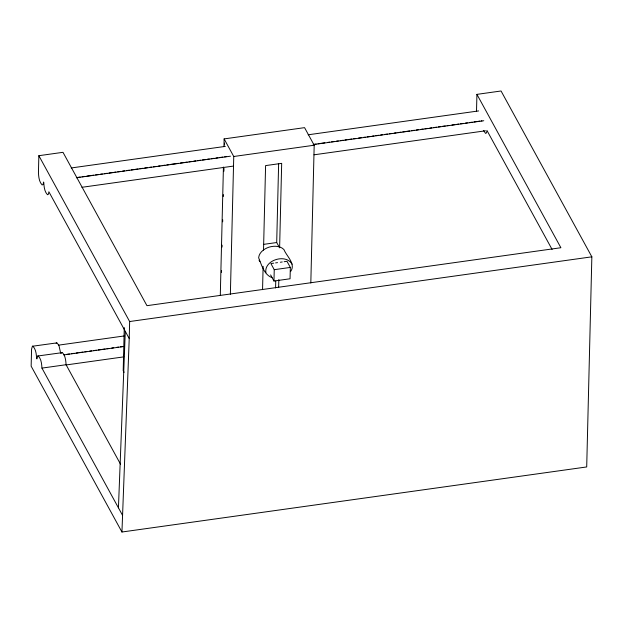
<?xml version="1.0" encoding="UTF-8"?>
<svg xmlns="http://www.w3.org/2000/svg" width="623" height="623" viewBox="0 0 623 623"><rect width="100%" height="100%" fill="white"/><g stroke="black" fill="none" stroke-linecap="round" stroke-linejoin="round"><path stroke-width="0.93" d="M476.93 94.369L560.887 247.728L146.95 305.675L62.993 152.316L38.852 155.695L38.439 172.719C38.688 176.901 39.078 181.823 42.13 184.961L43.112 184.439L43.532 182.017L43.781 182.469C44.031 186.659 44.42 191.58 47.465 194.719L48.454 194.197L48.874 191.775L129.226 338.546L121.944 532.011L586.702 466.946L591.85 256.824L501.056 90.989L476.93 94.369L476.509 111.392M124.257 327.581L123.206 370.646L124.125 372.328M129.226 338.546L129.646 321.53L38.852 155.695M220.301 295.138L223.431 167.05M223.93 146.67L224.124 138.906L304.569 127.645L314.187 145.229L310.815 283.013M221.43 272.376L221.476 270.429M222.053 247.097L222.1 245.151M222.668 221.811L222.715 219.864M223.291 196.533L223.338 194.586M223.906 171.247L223.976 168.335M224.553 144.995L224.599 143.049M230.37 294.274L233.75 156.49L224.124 138.906M262.556 289.648L263.124 266.309M263.521 250.096L265.593 165.601L281.682 163.351L279.61 247.845M284.143 261.707L286.977 261.31L290.334 267.431L290.053 278.777L273.964 281.028L274.245 269.681L270.896 263.56L273.731 263.163M275.592 287.919L275.755 281.113M279.197 247.082L276.705 242.534L278.629 163.865M278.645 287.398L278.831 279.618M118.432 507.815L125.301 331.381M290.552 271.581C296.229 263.988 286.619 256.357 283.901 249.512C279.968 245.649 273.824 245.696 268.848 247.206C264.113 248.857 259.129 252.393 258.638 257.79C261.543 264.72 264.059 274.844 272.049 277.64M60.688 353.249L59.006 345.749L57.082 342.86L32.412 346.248L31.571 349.153L31.15 366.176L121.944 532.011M120.558 464.244L66.069 364.72C65.828 360.585 65.438 355.725 62.425 352.618L37.746 355.998L36.905 358.91L36.601 358.342C36.352 354.207 35.963 349.347 32.949 346.24L32.412 346.248M56.109 343.382L56.537 342.868M61.451 353.14L61.879 352.626M71.224 167.961L225.324 146.389M308.151 134.794L478.62 110.925M77.314 177.462L80.203 177.057M82.127 176.784L85.016 176.379M86.94 176.114L93.684 175.164M95.607 174.899L98.496 174.495M100.428 174.222L102.351 173.957M104.282 173.685L107.172 173.28M109.095 173.007L111.984 172.602M113.908 172.337L115.839 172.065M117.763 171.8L120.652 171.395M122.575 171.123L124.507 170.85M126.43 170.585L129.319 170.18M131.243 169.908L133.174 169.643M135.098 169.37L137.987 168.965M139.91 168.693L142.799 168.288M144.731 168.023L147.62 167.618M149.543 167.346L151.467 167.081M153.398 166.808L156.287 166.403M158.211 166.131L160.142 165.866M162.066 165.593L164.955 165.188M166.878 164.924L168.81 164.651M170.733 164.379L178.435 163.304M180.366 163.031L183.255 162.626M185.179 162.362L187.102 162.089M189.034 161.816L191.923 161.412M193.846 161.147L195.77 160.874M197.701 160.609L200.59 160.204M202.514 159.932L205.403 159.527M207.327 159.254L209.258 158.99M211.181 158.717L214.071 158.312M216.002 158.047L217.925 157.775M219.849 157.502L222.738 157.097M224.669 156.832L226.593 156.56M313.268 144.427L316.157 144.022M318.088 143.757L324.832 142.807M327.721 142.402L329.645 142.137M331.568 141.865L334.458 141.46M336.389 141.195L338.312 140.923M340.236 140.65L343.125 140.245M345.056 139.98L346.98 139.708M348.903 139.443L351.793 139.038M353.724 138.765L355.647 138.493M358.536 138.088L361.426 137.683M363.349 137.418L365.28 137.146M367.204 136.881L370.093 136.476M372.024 136.203L373.948 135.931M375.871 135.666L378.761 135.261M380.692 134.989L382.615 134.724M384.539 134.451L387.428 134.046M389.359 133.774L392.249 133.369M394.172 133.104L396.096 132.831M398.027 132.567L400.916 132.162M402.84 131.889L409.584 130.947M411.507 130.674L414.396 130.269M416.32 130.005L418.251 129.732M421.14 129.327L423.064 129.054M424.987 128.79L427.884 128.385M429.808 128.112L431.731 127.847M433.663 127.575L436.552 127.17M438.475 126.897L440.399 126.633M442.33 126.36L445.219 125.955M447.143 125.69L449.066 125.418M451.955 125.013L454.845 124.608M456.776 124.343L458.699 124.07M460.623 123.798L463.512 123.393M465.443 123.128L467.367 122.856M469.29 122.583L472.179 122.186M474.111 121.913L476.034 121.641M477.958 121.376L479.889 121.103M76.356 177.757L230.455 156.186M313.283 144.598L483.752 120.73M233.75 156.49L314.187 145.229M81.901 187.297L233.103 166.131M314.008 154.808L485.434 130.807M263.451 244.387L276.705 242.534M275.623 262.898L277.515 262.633M280.358 262.236L282.25 261.971M274.245 269.681L290.334 267.431M129.646 321.53L591.85 256.824M58.546 345.15L123.985 335.984M66.552 354.378L69.433 353.973M71.365 353.708L74.246 353.303M76.17 353.031L78.101 352.766M80.024 352.493L82.914 352.088M84.837 351.824L86.761 351.551M89.65 351.146L91.573 350.874M93.497 350.609L96.386 350.204M98.309 349.931L100.233 349.667M102.156 349.394L105.046 348.989M106.969 348.724L108.893 348.452M111.782 348.047L113.705 347.782M116.594 347.377L118.518 347.104M120.441 346.832L123.331 346.435M63.881 354.9L124.514 346.411M37.746 355.998L38.291 355.998C41.305 359.097 41.694 363.964 41.943 368.1L66.069 364.72M66.116 364.946L123.86 356.862M292.07 264.175C285.91 253.296 263.778 260.048 265.912 272.749M259.036 260.188L259.892 261.59M481.602 120.691L481.852 121.15M552.095 249.449L486.945 130.448L486.524 132.87L485.543 133.392L483.596 130.472M270.616 274.907L273.964 281.028M41.943 368.1L122.357 514.987"/></g></svg>
